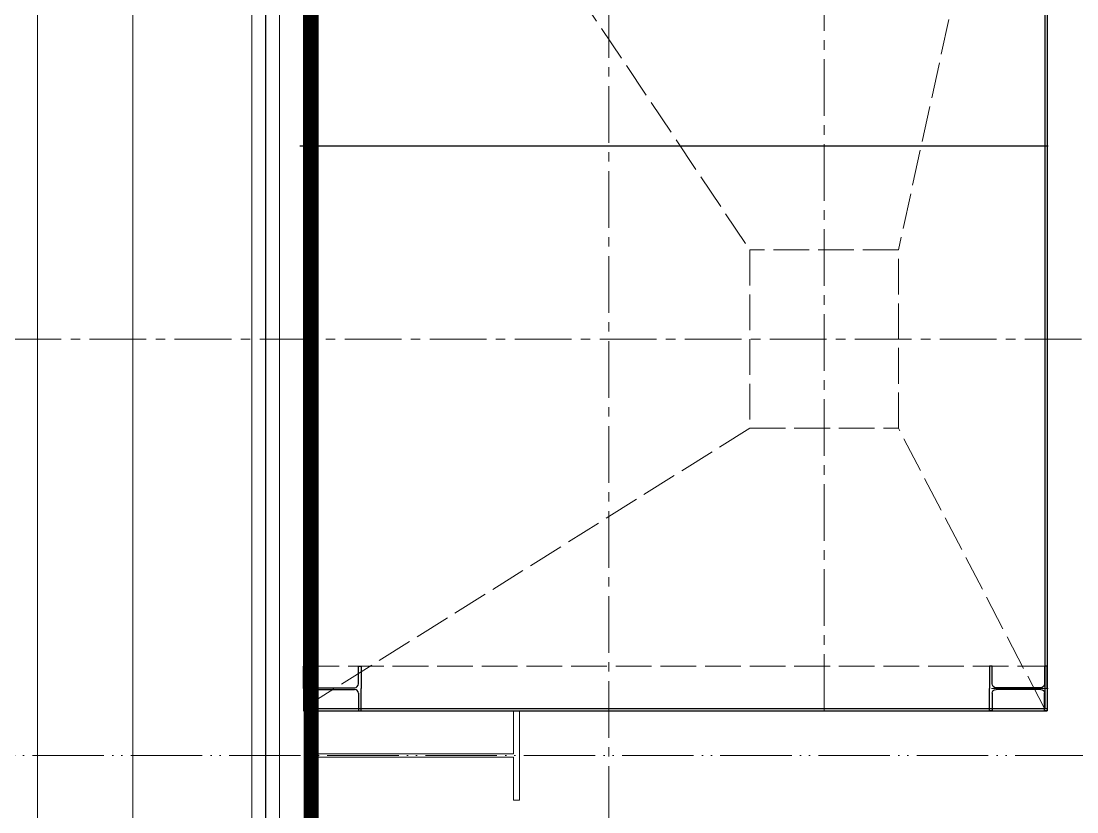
# Model space of a CAD drawing. Header units: millimetres. Extents: x 163705 to 1616509, y 81827 to 302547.
# Drawn here: x 183653 to 187201, y 148670 to 151328 of the extents above; entities that cross this region are included whole.
import ezdxf

# ---------------------------------------------------------------- set-up
doc = ezdxf.new("R2010")
doc.units = ezdxf.units.MM
doc.header["$LTSCALE"] = 10
for name, pattern in [('ACAD_ISO02W100', [15, 12, -3]), ('ACAD_ISO05W100', [33, 24, -3, 0, -3, 0, -3]), ('CENTER2', [28.575, 19.05, -3.175, 3.175, -3.175])]:
    doc.linetypes.add(name, pattern=pattern)
for name, color, linetype, lineweight in [('1-中心线', 1, 'CENTER2', 0), ('1-双点线', 8, 'ACAD_ISO05W100', 0), ('1-建筑轮廓', 7, 'Continuous', 20), ('1-护栏', 4, 'Continuous', 18), ('1-虚线', 8, 'ACAD_ISO02W100', 0), ('1-钢构', 6, 'Continuous', 0)]:
    doc.layers.add(name, color=color, linetype=linetype, lineweight=lineweight)

# ---------------------------------------------------------------- blocks, each defined once
blk = doc.blocks.new('G$C5C029050')
at = {"layer": '1-双点线'}
for p, q in [((2918.6, 77039.4), (2918.6, 5439.4)), ((1, 53039.4), (92688.6, 53039.4))]:
    blk.add_line(p, q, dxfattribs=at)
at = {"layer": '1-双点线', "const_width": 50}
blk.add_lwpolyline([(2918.6, 69039.4), (2918.6, 21039.4), (86618.6, 21039.4), (86618.6, 69039.4)], close=True, dxfattribs=at)
at = {"layer": '1-双点线'}
blk.add_lwpolyline([(2918.6, 69039.4), (86618.6, 69039.4), (86618.6, 45039.4), (2918.6, 45039.4)], close=True, dxfattribs=at)
at = {"layer": '1-建筑轮廓'}
for points in [[(7098.6, 77039.4), (7098.6, 70334.4), (1998.6, 70334.4), (1998.6, 8119.4), (8918.6, 8119.4)], [(7418.6, 77039.4), (7418.6, 70014.4), (2318.6, 70014.4), (2318.6, 8439.4), (8918.6, 8439.4)], [(7818.6, 77039.4), (7818.6, 69614.4), (2718.6, 69614.4), (2718.6, 8839.4), (59793.6, 8839.4), (59793.6, 9628.2), (86618.6, 20822.7)]]:
    blk.add_lwpolyline(points, dxfattribs=at)
at = {"layer": '1-钢构'}
blk.add_lwpolyline([(3618.6, 52889.4), (3598.4, 52889.4), (3598.4, 53033.4), (2938.8, 53033.4), (2938.8, 52889.4), (2918.6, 52889.4), (2918.6, 53189.4), (2938.8, 53189.4), (2938.8, 53045.5), (3598.4, 53045.5), (3598.4, 53189.4), (3618.6, 53189.4), (3618.6, 52889.4)], dxfattribs=at)
blk = doc.blocks.new('*X63')
for p, q in [((-75, 185), (-75, 194)), ((-75, 194), (0, 194)), ((-16, 185), (-75, 185)), ((75, 194), (0, 194)), ((16, 185), (75, 185)), ((75, 185), (75, 194)), ((-3, 22), (-3, 172)), ((3, 22), (3, 172)), ((-75, 0), (-75, 9)), ((-75, 9), (-16, 9)), ((0, 0), (-75, 0)), ((0, 0), (75, 0)), ((75, 9), (16, 9)), ((75, 0), (75, 9))]:
    blk.add_line(p, q)
for centre, start, end in [((-16, 172), 0, 90), ((16, 172), 90, 180), ((-16, 22), 270, 0), ((16, 22), 180, 270)]:
    blk.add_arc(centre, 13, start, end)
at = {"layer": '1-中心线'}
blk.add_line((0, -3), (0, 197), dxfattribs=at)
blk = doc.blocks.new('A$Cd20bb01c')
for p, q in [((126.7, 9903), (126.7, 6103)), ((2626.7, 9903), (2626.7, 6103)), ((2618.7, 9895), (2618.7, 6111)), ((126.7, 6178), (126.7, 6253)), ((126.7, 6253), (135.7, 6253)), ((135.7, 6253), (135.7, 6194)), ((311.7, 6194), (311.7, 6253)), ((311.7, 6253), (320.7, 6253)), ((320.7, 6253), (320.7, 6178)), ((126.7, 6178), (126.7, 6103)), ((148.7, 6181), (298.7, 6181)), ((148.7, 6175), (298.7, 6175)), ((320.7, 6103), (320.7, 6178)), ((135.7, 6103), (135.7, 6162)), ((311.7, 6162), (311.7, 6103)), ((126.7, 6111), (2626.7, 6111)), ((126.7, 6103), (2626.7, 6103)), ((126.7, 6103), (135.7, 6103)), ((311.7, 6103), (320.7, 6103))]:
    blk.add_line(p, q)
at = {"lineweight": 25}
blk.add_line((114.7, 8003), (2629.7, 8003), dxfattribs=at)
blk.add_lwpolyline([(4803, 10788), (9253, 10788), (9253, 18), (0, 18), (0, 10788), (3803, 10788)])
for centre, start, end in [((148.7, 6194), 180, 270), ((148.7, 6162), 90, 180), ((298.7, 6194), 270, 0), ((298.7, 6162), 360, 90)]:
    blk.add_arc(centre, 13, start, end)
at = {"layer": '1-中心线'}
blk.add_line((1876.7, 6103), (1876.7, 9903), dxfattribs=at)
at = {"layer": '1-护栏'}
blk.add_lwpolyline([(7641.2, 10856), (4753, 10856), (4753, 10738), (9203, 10738), (9203, 68), (47, 68), (47, 10738), (3853, 10738), (3853, 11556), (7641.2, 11556)], dxfattribs=at)
at = {"layer": '1-虚线'}
for p, q in [((127.7, 9893), (1626.7, 7653)), ((2616.7, 9893), (2126.7, 7653)), ((2126.7, 7653), (1626.7, 7653)), ((1626.7, 7653), (1626.7, 7053)), ((2126.7, 7053), (2126.7, 7653)), ((127.7, 6113), (1626.7, 7053)), ((1626.7, 7053), (2126.7, 7053)), ((2616.7, 6113), (2126.7, 7053)), ((126.7, 6253), (2626.7, 6253))]:
    blk.add_line(p, q, dxfattribs=at)
at = {"xscale": -1, "rotation": 90}
blk.add_blockref('*X63', (2626.7, 6178), dxfattribs=at)

msp = doc.modelspace()

# ---------------------------------------------------------------- linework, layer by layer
at = {"layer": '1-中心线'}
for p, q in [((185627.833, 155110.726), (185627.833, 141059.499)), ((183311.682, 150259.632), (261928.108, 150259.632))]:
    msp.add_line(p, q, dxfattribs=at)

# ---------------------------------------------------------------- block references
msp.add_blockref('A$Cd20bb01c', (184474.833, 142906.632))
at = {"layer": '1-建筑轮廓'}
msp.add_blockref('G$C5C029050', (181709.24, 95820.209), dxfattribs=at)

doc.saveas('drawing.dxf')
